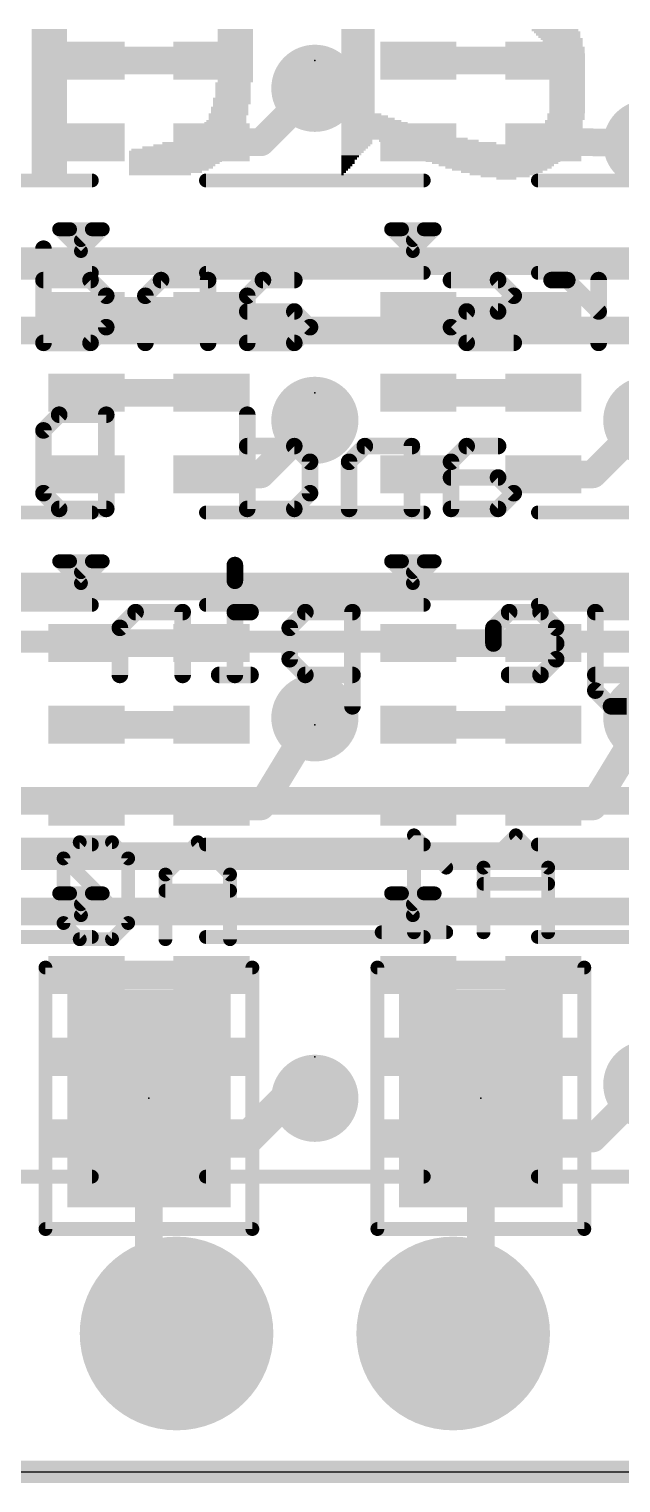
# Model space of a CAD drawing. Extents: x -6 to 62.2, y -4.9 to 32.6.
# Drawn here: x 15.16 to 20.59, y -0.1 to 13.24 of the extents above; entities that cross this region are included whole.
import ezdxf

# ---------------------------------------------------------------- set-up
doc = ezdxf.new("R2010")
doc.units = 0
for name, color, linetype in [('1', 12, 'CONTINUOUS'), ('16', 132, 'CONTINUOUS'), ('17', 110, 'CONTINUOUS'), ('18', 110, 'CONTINUOUS'), ('20', 53, 'CONTINUOUS'), ('21', 40, 'CONTINUOUS'), ('22', 6, 'CONTINUOUS'), ('23', 53, 'CONTINUOUS'), ('24', 53, 'CONTINUOUS')]:
    doc.layers.add(name, color=color, linetype=linetype)

# ---------------------------------------------------------------- blocks, each defined once
blk = doc.blocks.new('RECT')
blk.add_solid([(-0.5, -0.5), (0.5, -0.5), (-0.5, 0.5), (0.5, 0.5)])
blk = doc.blocks.new('ROUNDP')
at = {"const_width": 0.5}
blk.add_lwpolyline([(0, -0.25, 1), (0, 0.25, 1), (0, -0.25)], format="xyb", dxfattribs=at)
blk = doc.blocks.new('ROUNDV')
at = {"const_width": 0.5}
blk.add_lwpolyline([(0, -0.25, 1), (0, 0.25, 1), (0, -0.25)], format="xyb", dxfattribs=at)

msp = doc.modelspace()

# ---------------------------------------------------------------- linework, layer by layer
at = {"layer": '1'}
for points, const_width in [([(16.83, 12.954), (15.682, 12.954)], 0.254), ([(19.878, 12.954), (18.73, 12.954)], 0.254), ([(17.78, 12.7), (17.284, 12.204)], 0.254), ([(17.284, 12.204), (16.83, 12.204)], 0.254), ([(20.332, 12.204), (19.878, 12.204)], 0.254), ([(20.828, 12.192), (20.332, 12.204)], 0.254), ([(16.83, 10.656), (15.682, 10.656)], 0.254), ([(18.73, 10.656), (19.878, 10.656)], 0.254), ([(16.83, 9.906), (15.682, 9.906)], 0.254), ([(19.878, 9.906), (18.73, 9.906)], 0.254), ([(17.78, 9.652), (17.284, 9.156)], 0.254), ([(20.828, 9.652), (20.332, 9.156)], 0.254), ([(17.284, 9.156), (16.83, 9.156)], 0.254), ([(20.332, 9.156), (19.878, 9.156)], 0.254), ([(16.83, 7.608), (15.682, 7.608)], 0.254), ([(19.878, 7.608), (18.73, 7.608)], 0.254), ([(16.83, 6.858), (15.682, 6.858)], 0.254), ([(17.78, 6.9215), (17.284, 6.108)], 0.254), ([(19.878, 6.858), (18.73, 6.858)], 0.254), ([(20.828, 6.9215), (20.332, 6.108)], 0.254), ([(17.284, 6.108), (16.83, 6.108)], 0.254), ([(20.332, 6.108), (19.878, 6.108)], 0.254), ([(16.83, 4.56), (15.682, 4.56)], 0.254), ([(19.878, 4.56), (18.73, 4.56)], 0.254), ([(16.83, 3.81), (15.682, 3.81)], 0.254), ([(19.878, 3.81), (18.73, 3.81)], 0.254), ([(20.828, 3.556), (20.332, 3.06)], 0.254), ([(17.157, 3.06), (17.526, 3.429)], 0.3048), ([(17.78, 3.429), (17.526, 3.429)], 0.254), ([(16.83, 3.06), (17.157, 3.06)], 0.3048), ([(20.332, 3.06), (19.878, 3.06)], 0.254), ([(0, 0), (50.8, 0)], 0.2032)]:
    msp.add_lwpolyline(points, dxfattribs=dict(at, const_width=const_width))
for points, const_width in [([(15.682, 13.0175, 1), (15.682, 12.8905)], 0.127), ([(16.83, 12.8905, 1), (16.83, 13.0175)], 0.127), ([(18.73, 13.0175, 1), (18.73, 12.8905)], 0.127), ([(19.878, 12.8905, 1), (19.878, 13.0175)], 0.127), ([(17.8249, 12.6551, 1), (17.7351, 12.7449)], 0.127), ([(16.83, 12.2675, 1), (16.83, 12.1405)], 0.127), ([(17.2391, 12.2489, 1), (17.3289, 12.1591)], 0.127), ([(17.284, 12.1405, 1), (17.284, 12.2675)], 0.127), ([(19.878, 12.2675, 1), (19.878, 12.1405)], 0.127), ([(20.3335, 12.2675, 1), (20.3305, 12.1405)], 0.127), ([(20.332, 12.1405, 1), (20.332, 12.2675)], 0.127), ([(15.682, 10.7195, 1), (15.682, 10.5925)], 0.127), ([(16.83, 10.5925, 1), (16.83, 10.7195)], 0.127), ([(18.73, 10.7195, 1), (18.73, 10.5925)], 0.127), ([(19.878, 10.5925, 1), (19.878, 10.7195)], 0.127), ([(15.682, 9.9695, 1), (15.682, 9.8425)], 0.127), ([(16.83, 9.8425, 1), (16.83, 9.9695)], 0.127), ([(18.73, 9.9695, 1), (18.73, 9.8425)], 0.127), ([(19.878, 9.8425, 1), (19.878, 9.9695)], 0.127), ([(17.8249, 9.6071, 1), (17.7351, 9.6969)], 0.127), ([(16.83, 9.2195, 1), (16.83, 9.0925)], 0.127), ([(17.2391, 9.2009, 1), (17.3289, 9.1111)], 0.127), ([(17.284, 9.0925, 1), (17.284, 9.2195)], 0.127), ([(19.878, 9.2195, 1), (19.878, 9.0925)], 0.127), ([(20.2871, 9.2009, 1), (20.3769, 9.1111)], 0.127), ([(20.332, 9.0925, 1), (20.332, 9.2195)], 0.127), ([(15.682, 7.6715, 1), (15.682, 7.5445)], 0.127), ([(16.83, 7.5445, 1), (16.83, 7.6715)], 0.127), ([(18.73, 7.6715, 1), (18.73, 7.5445)], 0.127), ([(19.878, 7.5445, 1), (19.878, 7.6715)], 0.127), ([(15.682, 6.9215, 1), (15.682, 6.7945)], 0.127), ([(16.83, 6.7945, 1), (16.83, 6.9215)], 0.127), ([(17.8342, 6.8884, 1), (17.7258, 6.9546)], 0.127), ([(18.73, 6.9215, 1), (18.73, 6.7945)], 0.127), ([(19.878, 6.7945, 1), (19.878, 6.9215)], 0.127), ([(16.83, 6.1715, 1), (16.83, 6.0445)], 0.127), ([(17.2298, 6.1411, 1), (17.3382, 6.0749)], 0.127), ([(17.284, 6.0445, 1), (17.284, 6.1715)], 0.127), ([(19.878, 6.1715, 1), (19.878, 6.0445)], 0.127), ([(20.2778, 6.1411, 1), (20.3862, 6.0749)], 0.127), ([(20.332, 6.0445, 1), (20.332, 6.1715)], 0.127), ([(15.682, 4.6235, 1), (15.682, 4.4965)], 0.127), ([(16.83, 4.4965, 1), (16.83, 4.6235)], 0.127), ([(18.73, 4.6235, 1), (18.73, 4.4965)], 0.127), ([(19.878, 4.4965, 1), (19.878, 4.6235)], 0.127), ([(15.682, 3.8735, 1), (15.682, 3.7465)], 0.127), ([(16.83, 3.7465, 1), (16.83, 3.8735)], 0.127), ([(18.73, 3.8735, 1), (18.73, 3.7465)], 0.127), ([(19.878, 3.7465, 1), (19.878, 3.8735)], 0.127), ([(17.5799, 3.3751, 1), (17.4721, 3.4829)], 0.1524), ([(17.526, 3.4925, 1), (17.526, 3.3655)], 0.127), ([(17.78, 3.3655, 1), (17.78, 3.4925)], 0.127), ([(16.83, 3.1362, 1), (16.83, 2.9838)], 0.1524), ([(17.157, 2.9838, 1), (17.157, 3.1362)], 0.1524), ([(17.1031, 3.1139, 1), (17.2109, 3.0061)], 0.1524), ([(19.878, 3.1235, 1), (19.878, 2.9965)], 0.127), ([(20.2871, 3.1049, 1), (20.3769, 3.0151)], 0.127), ([(20.332, 2.9965, 1), (20.332, 3.1235)], 0.127)]:
    msp.add_lwpolyline(points, format="xyb", dxfattribs=dict(at, const_width=const_width))
at = {"layer": '16'}
for points, const_width in [([(43.8785, 11.1125), (10.6045, 11.1125)], 0.254), ([(10.2235, 10.4775), (42.5425, 10.4775)], 0.254), ([(10.9855, 8.128), (43.815, 8.128)], 0.254), ([(29.972, 7.62), (10.668, 7.62)], 0.2032), ([(42.8625, 6.1595), (10.287, 6.1595)], 0.254), ([(41.8465, 5.6515), (10.033, 5.6515)], 0.254), ([(8.8265, 5.1435), (41.656, 5.1435)], 0.254), ([(16.256, 3.429), (16.256, 1.524)], 0.254), ([(19.304, 3.429), (19.304, 1.524)], 0.254), ([(16.256, 1.524), (16.51, 1.27)], 0.254), ([(19.304, 1.524), (19.05, 1.27)], 0.254), ([(50.8, 0), (0, 0)], 0.2032)]:
    msp.add_lwpolyline(points, dxfattribs=dict(at, const_width=const_width))
at = {"layer": '16', "const_width": 0.127}
for points in [[(16.3195, 3.429, 1), (16.1925, 3.429)], [(19.3675, 3.429, 1), (19.2405, 3.429)], [(16.3009, 1.5689, 1), (16.2111, 1.4791)], [(19.3489, 1.4791, 1), (19.2591, 1.5689)], [(16.1925, 1.524, 1), (16.3195, 1.524)], [(19.2405, 1.524, 1), (19.3675, 1.524)], [(16.4651, 1.2251, 1), (16.5549, 1.3149)], [(19.0051, 1.3149, 1), (19.0949, 1.2251)]]:
    msp.add_lwpolyline(points, format="xyb", dxfattribs=at)
at = {"layer": '20'}
msp.add_line((2.54, 0), (48.26, 0), dxfattribs=at)
at = {"layer": '21', "const_width": 0.127}
for points in [[(13.732, 11.854), (15.732, 11.854)], [(16.78, 11.854), (18.78, 11.854)], [(19.828, 11.854), (21.828, 11.854)], [(15.532, 11.406), (15.432, 11.406)], [(15.432, 11.406), (15.632, 11.206)], [(15.832, 11.406), (15.532, 11.406)], [(15.632, 11.206), (15.832, 11.406)], [(15.732, 11.406), (15.632, 11.306)], [(15.832, 11.406), (15.732, 11.406)], [(18.58, 11.406), (18.48, 11.406)], [(18.48, 11.406), (18.68, 11.206)], [(18.88, 11.406), (18.58, 11.406)], [(18.68, 11.206), (18.88, 11.406)], [(18.78, 11.406), (18.68, 11.306)], [(18.88, 11.406), (18.78, 11.406)], [(13.732, 11.006), (15.732, 11.006)], [(16.78, 11.006), (18.78, 11.006)], [(19.828, 11.006), (21.828, 11.006)], [(13.732, 8.806), (15.732, 8.806)], [(16.78, 8.806), (18.78, 8.806)], [(19.828, 8.806), (21.828, 8.806)], [(15.532, 8.358), (15.432, 8.358)], [(15.432, 8.358), (15.632, 8.158)], [(15.832, 8.358), (15.532, 8.358)], [(15.632, 8.158), (15.832, 8.358)], [(15.732, 8.358), (15.632, 8.258)], [(15.832, 8.358), (15.732, 8.358)], [(18.58, 8.358), (18.48, 8.358)], [(18.48, 8.358), (18.68, 8.158)], [(18.88, 8.358), (18.58, 8.358)], [(18.68, 8.158), (18.88, 8.358)], [(18.78, 8.358), (18.68, 8.258)], [(18.88, 8.358), (18.78, 8.358)], [(13.732, 7.958), (15.732, 7.958)], [(16.78, 7.958), (18.78, 7.958)], [(19.828, 7.958), (21.828, 7.958)], [(13.732, 5.758), (15.732, 5.758)], [(16.78, 5.758), (18.78, 5.758)], [(19.828, 5.758), (21.828, 5.758)], [(15.532, 5.31), (15.432, 5.31)], [(15.432, 5.31), (15.632, 5.11)], [(15.832, 5.31), (15.532, 5.31)], [(15.632, 5.11), (15.832, 5.31)], [(15.732, 5.31), (15.632, 5.21)], [(15.832, 5.31), (15.732, 5.31)], [(18.58, 5.31), (18.48, 5.31)], [(18.48, 5.31), (18.68, 5.11)], [(18.88, 5.31), (18.58, 5.31)], [(18.68, 5.11), (18.88, 5.31)], [(18.78, 5.31), (18.68, 5.21)], [(18.88, 5.31), (18.78, 5.31)], [(13.732, 4.91), (15.732, 4.91)], [(16.78, 4.91), (18.78, 4.91)], [(19.828, 4.91), (21.828, 4.91)], [(13.732, 2.71), (15.732, 2.71)], [(16.78, 2.71), (18.78, 2.71)], [(19.828, 2.71), (21.828, 2.71)]]:
    msp.add_lwpolyline(points, dxfattribs=at)
at = {"layer": '21', "const_width": 0.0635}
for points in [[(15.732, 11.8223, 1), (15.732, 11.8858)], [(16.78, 11.8858, 1), (16.78, 11.8223)], [(18.78, 11.8223, 1), (18.78, 11.8858)], [(19.828, 11.8858, 1), (19.828, 11.8223)], [(15.4545, 11.4285, 1), (15.4095, 11.3835)], [(15.432, 11.4378, 1), (15.432, 11.3742)], [(15.532, 11.4378, 1), (15.532, 11.3742)], [(15.532, 11.3742, 1), (15.532, 11.4378)], [(15.6095, 11.3285, 1), (15.6545, 11.2835)], [(15.732, 11.4378, 1), (15.732, 11.3742)], [(15.7545, 11.3835, 1), (15.7095, 11.4285)], [(15.8545, 11.3835, 1), (15.8095, 11.4285)], [(15.832, 11.3742, 1), (15.832, 11.4378)], [(15.832, 11.3742, 1), (15.832, 11.4378)], [(18.5025, 11.4285, 1), (18.4575, 11.3835)], [(18.48, 11.4378, 1), (18.48, 11.3742)], [(18.58, 11.4378, 1), (18.58, 11.3742)], [(18.58, 11.3742, 1), (18.58, 11.4378)], [(18.6575, 11.3285, 1), (18.7025, 11.2835)], [(18.78, 11.4378, 1), (18.78, 11.3742)], [(18.8025, 11.3835, 1), (18.7575, 11.4285)], [(18.9025, 11.3835, 1), (18.8575, 11.4285)], [(18.88, 11.3742, 1), (18.88, 11.4378)], [(18.88, 11.3742, 1), (18.88, 11.4378)], [(15.6095, 11.2285, 1), (15.6545, 11.1835)], [(15.6095, 11.1835, 1), (15.6545, 11.2285)], [(18.6575, 11.2285, 1), (18.7025, 11.1835)], [(18.6575, 11.1835, 1), (18.7025, 11.2285)], [(15.732, 10.9742, 1), (15.732, 11.0378)], [(16.78, 11.0378, 1), (16.78, 10.9742)], [(18.78, 10.9742, 1), (18.78, 11.0378)], [(19.828, 11.0378, 1), (19.828, 10.9742)], [(15.732, 8.7743, 1), (15.732, 8.8378)], [(16.78, 8.8378, 1), (16.78, 8.7743)], [(18.78, 8.7743, 1), (18.78, 8.8378)], [(19.828, 8.8378, 1), (19.828, 8.7743)], [(15.4545, 8.3805, 1), (15.4095, 8.3355)], [(15.432, 8.3898, 1), (15.432, 8.3262)], [(15.532, 8.3898, 1), (15.532, 8.3262)], [(15.532, 8.3262, 1), (15.532, 8.3898)], [(15.732, 8.3898, 1), (15.732, 8.3262)], [(15.7545, 8.3355, 1), (15.7095, 8.3805)], [(15.8545, 8.3355, 1), (15.8095, 8.3805)], [(15.832, 8.3262, 1), (15.832, 8.3898)], [(15.832, 8.3262, 1), (15.832, 8.3898)], [(18.5025, 8.3805, 1), (18.4575, 8.3355)], [(18.48, 8.3898, 1), (18.48, 8.3262)], [(18.58, 8.3898, 1), (18.58, 8.3262)], [(18.58, 8.3262, 1), (18.58, 8.3898)], [(18.78, 8.3898, 1), (18.78, 8.3262)], [(18.8025, 8.3355, 1), (18.7575, 8.3805)], [(18.9025, 8.3355, 1), (18.8575, 8.3805)], [(18.88, 8.3262, 1), (18.88, 8.3898)], [(18.88, 8.3262, 1), (18.88, 8.3898)], [(15.6095, 8.2805, 1), (15.6545, 8.2355)], [(18.6575, 8.2805, 1), (18.7025, 8.2355)], [(15.6095, 8.1805, 1), (15.6545, 8.1355)], [(15.6095, 8.1355, 1), (15.6545, 8.1805)], [(18.6575, 8.1805, 1), (18.7025, 8.1355)], [(18.6575, 8.1355, 1), (18.7025, 8.1805)], [(15.732, 7.9263, 1), (15.732, 7.9897)], [(16.78, 7.9897, 1), (16.78, 7.9263)], [(18.78, 7.9263, 1), (18.78, 7.9897)], [(19.828, 7.9897, 1), (19.828, 7.9263)], [(15.732, 5.7263, 1), (15.732, 5.7897)], [(16.78, 5.7897, 1), (16.78, 5.7263)], [(18.78, 5.7263, 1), (18.78, 5.7897)], [(19.828, 5.7897, 1), (19.828, 5.7263)], [(15.4545, 5.3325, 1), (15.4095, 5.2875)], [(15.432, 5.3418, 1), (15.432, 5.2783)], [(15.532, 5.3418, 1), (15.532, 5.2783)], [(15.532, 5.2783, 1), (15.532, 5.3418)], [(15.732, 5.3418, 1), (15.732, 5.2783)], [(15.7545, 5.2875, 1), (15.7095, 5.3325)], [(15.8545, 5.2875, 1), (15.8095, 5.3325)], [(15.832, 5.2783, 1), (15.832, 5.3418)], [(15.832, 5.2783, 1), (15.832, 5.3418)], [(18.5025, 5.3325, 1), (18.4575, 5.2875)], [(18.48, 5.3418, 1), (18.48, 5.2783)], [(18.58, 5.3418, 1), (18.58, 5.2783)], [(18.58, 5.2783, 1), (18.58, 5.3418)], [(18.78, 5.3418, 1), (18.78, 5.2783)], [(18.8025, 5.2875, 1), (18.7575, 5.3325)], [(18.9025, 5.2875, 1), (18.8575, 5.3325)], [(18.88, 5.2783, 1), (18.88, 5.3418)], [(18.88, 5.2783, 1), (18.88, 5.3418)], [(15.6095, 5.2325, 1), (15.6545, 5.1875)], [(18.6575, 5.2325, 1), (18.7025, 5.1875)], [(15.6095, 5.1325, 1), (15.6545, 5.0875)], [(15.6095, 5.0875, 1), (15.6545, 5.1325)], [(18.6575, 5.1325, 1), (18.7025, 5.0875)], [(18.6575, 5.0875, 1), (18.7025, 5.1325)], [(15.732, 4.8783, 1), (15.732, 4.9417)], [(16.78, 4.9417, 1), (16.78, 4.8783)], [(18.78, 4.8783, 1), (18.78, 4.9417)], [(19.828, 4.9417, 1), (19.828, 4.8783)], [(15.732, 2.6782, 1), (15.732, 2.7418)], [(16.78, 2.7418, 1), (16.78, 2.6782)], [(18.78, 2.6782, 1), (18.78, 2.7418)], [(19.828, 2.7418, 1), (19.828, 2.6782)]]:
    msp.add_lwpolyline(points, format="xyb", dxfattribs=at)
at = {"layer": '22'}
for points, const_width in [([(15.288, 11.2275), (15.288, 10.3632)], 0.1524), ([(15.7202, 10.9394), (15.288, 10.9394)], 0.1524), ([(15.8642, 10.7954), (15.7202, 10.9394)], 0.1524), ([(16.3676, 10.9394), (16.2235, 10.7954)], 0.1524), ([(16.7997, 10.9394), (16.3676, 10.9394)], 0.1524), ([(16.7997, 10.3632), (16.7997, 10.9394)], 0.1524), ([(17.3031, 10.9394), (17.159, 10.7954)], 0.1524), ([(17.5912, 10.9394), (17.3031, 10.9394)], 0.1524), ([(19.4622, 10.9394), (19.0301, 10.9394)], 0.1524), ([(19.6063, 10.7954), (19.4622, 10.9394)], 0.1524), ([(20.0978, 10.9394), (19.9537, 10.9394)], 0.1524), ([(20.3859, 10.6513), (20.0978, 10.9394)], 0.1524), ([(20.3859, 10.3632), (20.3859, 10.9394)], 0.1524), ([(15.8642, 10.5073), (15.8642, 10.7954)], 0.1524), ([(16.2235, 10.7954), (16.2235, 10.3632)], 0.1524), ([(17.159, 10.7954), (17.159, 10.3632)], 0.1524), ([(19.4622, 10.6513), (19.6063, 10.7954)], 0.1524), ([(17.5912, 10.6513), (17.159, 10.6513)], 0.1524), ([(17.7353, 10.5073), (17.5912, 10.6513)], 0.1524), ([(19.0301, 10.5073), (19.1741, 10.6513)], 0.1524), ([(19.1741, 10.6513), (19.4622, 10.6513)], 0.1524), ([(15.7202, 10.3632), (15.8642, 10.5073)], 0.1524), ([(17.5912, 10.3632), (17.7353, 10.5073)], 0.1524), ([(19.1741, 10.3632), (19.0301, 10.5073)], 0.1524), ([(15.288, 10.3632), (15.7202, 10.3632)], 0.1524), ([(17.159, 10.3632), (17.5912, 10.3632)], 0.1524), ([(19.6063, 10.3632), (19.1741, 10.3632)], 0.1524), ([(15.288, 9.5595), (15.432, 9.7035)], 0.1524), ([(15.432, 9.7035), (15.8642, 9.7035)], 0.1524), ([(15.8642, 9.7035), (15.8642, 8.8392)], 0.1524), ([(17.159, 9.7035), (17.159, 8.8392)], 0.1524), ([(15.288, 8.9833), (15.288, 9.5595)], 0.1524), ([(17.5912, 9.4154), (17.159, 9.4154)], 0.1524), ([(17.7353, 9.2714), (17.5912, 9.4154)], 0.1524), ([(18.2386, 9.4154), (18.0945, 9.2714)], 0.1524), ([(18.6708, 9.4154), (18.2386, 9.4154)], 0.1524), ([(18.6708, 8.8392), (18.6708, 9.4154)], 0.1524), ([(19.1741, 9.4154), (19.0301, 9.2714)], 0.1524), ([(19.4622, 9.4154), (19.1741, 9.4154)], 0.1524), ([(17.7353, 8.9833), (17.7353, 9.2714)], 0.1524), ([(18.0945, 9.2714), (18.0945, 8.8392)], 0.1524), ([(19.0301, 9.2714), (19.0301, 8.8392)], 0.1524), ([(19.4622, 9.1273), (19.0301, 9.1273)], 0.1524), ([(19.6063, 8.9833), (19.4622, 9.1273)], 0.1524), ([(15.432, 8.8392), (15.288, 8.9833)], 0.1524), ([(17.5912, 8.8392), (17.7353, 8.9833)], 0.1524), ([(19.4622, 8.8392), (19.6063, 8.9833)], 0.1524), ([(15.8642, 8.8392), (15.432, 8.8392)], 0.1524), ([(17.159, 8.8392), (17.5912, 8.8392)], 0.1524), ([(19.0301, 8.8392), (19.4622, 8.8392)], 0.1524), ([(17.0455, 8.3236), (17.0455, 8.1795)], 0.1524), ([(16.1337, 7.8914), (15.9896, 7.7474)], 0.1524), ([(16.5659, 7.8914), (16.1337, 7.8914)], 0.1524), ([(16.5659, 7.3152), (16.5659, 7.8914)], 0.1524), ([(17.1895, 7.8914), (17.0455, 7.8914)], 0.1524), ([(17.0455, 7.8914), (17.0455, 7.3152)], 0.1524), ([(17.6929, 7.8914), (17.5488, 7.7474)], 0.1524), ([(18.1251, 7.8914), (17.6929, 7.8914)], 0.1524), ([(18.1251, 7.0271), (18.1251, 7.8914)], 0.1524), ([(19.5639, 7.8914), (19.4199, 7.7474)], 0.1524), ([(19.852, 7.8914), (19.5639, 7.8914)], 0.1524), ([(19.9961, 7.7474), (19.852, 7.8914)], 0.1524), ([(20.3554, 7.1711), (20.3554, 7.8914)], 0.1524), ([(20.3554, 7.8914), (20.7875, 7.8914)], 0.1524), ([(15.9896, 7.7474), (15.9896, 7.3152)], 0.1524), ([(17.5488, 7.7474), (17.5488, 7.4593)], 0.1524), ([(19.4199, 7.7474), (19.4199, 7.6033)], 0.1524), ([(19.9961, 7.4593), (19.9961, 7.7474)], 0.1524), ([(19.4199, 7.6033), (19.9961, 7.6033)], 0.1524), ([(17.5488, 7.4593), (17.6929, 7.3152)], 0.1524), ([(19.852, 7.3152), (19.9961, 7.4593)], 0.1524), ([(17.1895, 7.3152), (16.9014, 7.3152)], 0.1524), ([(17.6929, 7.3152), (18.1251, 7.3152)], 0.1524), ([(19.5639, 7.3152), (19.852, 7.3152)], 0.1524), ([(20.7875, 7.3152), (20.3554, 7.3152)], 0.1524), ([(20.4994, 7.0271), (20.3554, 7.1711)], 0.1524), ([(20.6435, 7.0271), (20.4994, 7.0271)], 0.1524), ([(18.9865, 5.5462), (18.6899, 5.8428)], 0.127), ([(18.6899, 5.8428), (18.6899, 4.953)], 0.127), ([(19.6254, 5.8428), (19.3288, 5.5462)], 0.127), ([(19.922, 5.5462), (19.6254, 5.8428)], 0.127), ([(15.6206, 5.7793), (15.4723, 5.631)], 0.127), ([(15.9172, 5.7793), (15.6206, 5.7793)], 0.127), ([(16.0655, 5.631), (15.9172, 5.7793)], 0.127), ([(16.7044, 5.7793), (16.4078, 5.4827)], 0.127), ([(17.001, 5.4827), (16.7044, 5.7793)], 0.127), ([(15.4723, 5.631), (15.4723, 5.0378)], 0.127), ([(16.0655, 5.0378), (15.4723, 5.631)], 0.127), ([(16.0655, 5.0378), (16.0655, 5.631)], 0.127), ([(19.3288, 5.5462), (19.3288, 4.953)], 0.127), ([(19.922, 4.953), (19.922, 5.5462)], 0.127), ([(16.4078, 5.4827), (16.4078, 4.8895)], 0.127), ([(17.001, 4.8895), (17.001, 5.4827)], 0.127), ([(17.001, 5.3344), (16.4078, 5.3344)], 0.127), ([(19.922, 5.3979), (19.3288, 5.3979)], 0.127), ([(15.4723, 5.0378), (15.6206, 4.8895)], 0.127), ([(15.9172, 4.8895), (16.0655, 5.0378)], 0.127), ([(15.6206, 4.8895), (15.9172, 4.8895)], 0.127), ([(18.9865, 4.953), (18.3933, 4.953)], 0.127), ([(17.206, 4.629), (15.306, 4.629)], 0.127), ([(15.306, 4.629), (15.306, 2.229)], 0.127), ([(17.206, 2.229), (17.206, 4.629)], 0.127), ([(20.254, 4.629), (18.354, 4.629)], 0.127), ([(18.354, 4.629), (18.354, 2.229)], 0.127), ([(20.254, 2.229), (20.254, 4.629)], 0.127), ([(15.306, 2.229), (17.206, 2.229)], 0.127), ([(18.354, 2.229), (20.254, 2.229)], 0.127)]:
    msp.add_lwpolyline(points, dxfattribs=dict(at, const_width=const_width))
for points, const_width in [([(15.3261, 11.2275, 1), (15.2499, 11.2275)], 0.0762), ([(15.288, 10.9775, 1), (15.288, 10.9013)], 0.0762), ([(15.7471, 10.9664, 1), (15.6932, 10.9125)], 0.0762), ([(15.7202, 10.9013, 1), (15.7202, 10.9775)], 0.0762), ([(16.3676, 10.9775, 1), (16.3676, 10.9013)], 0.0762), ([(16.3945, 10.9125, 1), (16.3406, 10.9664)], 0.0762), ([(16.8378, 10.9394, 1), (16.7616, 10.9394)], 0.0762), ([(16.7997, 10.9013, 1), (16.7997, 10.9775)], 0.0762), ([(17.3031, 10.9775, 1), (17.3031, 10.9013)], 0.0762), ([(17.33, 10.9125, 1), (17.2761, 10.9664)], 0.0762), ([(17.5912, 10.9013, 1), (17.5912, 10.9775)], 0.0762), ([(19.0301, 10.9775, 1), (19.0301, 10.9013)], 0.0762), ([(19.4892, 10.9664, 1), (19.4353, 10.9125)], 0.0762), ([(19.4622, 10.9013, 1), (19.4622, 10.9775)], 0.0762), ([(19.9537, 10.9775, 1), (19.9537, 10.9013)], 0.0762), ([(20.1247, 10.9664, 1), (20.0708, 10.9125)], 0.0762), ([(20.0978, 10.9013, 1), (20.0978, 10.9775)], 0.0762), ([(20.424, 10.9394, 1), (20.3478, 10.9394)], 0.0762), ([(15.9023, 10.7954, 1), (15.8261, 10.7954)], 0.0762), ([(15.8373, 10.7684, 1), (15.8912, 10.8223)], 0.0762), ([(16.2616, 10.7954, 1), (16.1854, 10.7954)], 0.0762), ([(16.1966, 10.8223, 1), (16.2505, 10.7684)], 0.0762), ([(17.1971, 10.7954, 1), (17.1209, 10.7954)], 0.0762), ([(17.1321, 10.8223, 1), (17.186, 10.7684)], 0.0762), ([(19.6332, 10.7684, 1), (19.5793, 10.8223)], 0.0762), ([(19.5793, 10.7684, 1), (19.6332, 10.8223)], 0.0762), ([(17.159, 10.6894, 1), (17.159, 10.6132)], 0.0762), ([(17.6181, 10.6783, 1), (17.5643, 10.6244)], 0.0762), ([(17.5912, 10.6132, 1), (17.5912, 10.6894)], 0.0762), ([(19.1741, 10.6894, 1), (19.1741, 10.6132)], 0.0762), ([(19.2011, 10.6244, 1), (19.1472, 10.6783)], 0.0762), ([(19.4353, 10.6783, 1), (19.4892, 10.6244)], 0.0762), ([(19.4622, 10.6132, 1), (19.4622, 10.6894)], 0.0762), ([(20.3589, 10.6244, 1), (20.4128, 10.6783)], 0.0762), ([(15.8261, 10.5073, 1), (15.9023, 10.5073)], 0.0762), ([(15.8912, 10.4803, 1), (15.8373, 10.5342)], 0.0762), ([(17.7622, 10.4803, 1), (17.7083, 10.5342)], 0.0762), ([(17.7083, 10.4803, 1), (17.7622, 10.5342)], 0.0762), ([(19.057, 10.5342, 1), (19.0031, 10.4803)], 0.0762), ([(19.0031, 10.5342, 1), (19.057, 10.4803)], 0.0762), ([(15.288, 10.4013, 1), (15.288, 10.3251)], 0.0762), ([(15.6932, 10.3901, 1), (15.7471, 10.3363)], 0.0762), ([(15.7202, 10.3251, 1), (15.7202, 10.4013)], 0.0762), ([(17.159, 10.4013, 1), (17.159, 10.3251)], 0.0762), ([(17.5643, 10.3901, 1), (17.6181, 10.3363)], 0.0762), ([(17.5912, 10.3251, 1), (17.5912, 10.4013)], 0.0762), ([(19.1741, 10.4013, 1), (19.1741, 10.3251)], 0.0762), ([(19.1472, 10.3363, 1), (19.2011, 10.3901)], 0.0762), ([(19.6063, 10.3251, 1), (19.6063, 10.4013)], 0.0762), ([(15.2499, 10.3632, 1), (15.3261, 10.3632)], 0.0762), ([(16.1854, 10.3632, 1), (16.2616, 10.3632)], 0.0762), ([(16.7616, 10.3632, 1), (16.8378, 10.3632)], 0.0762), ([(17.1209, 10.3632, 1), (17.1971, 10.3632)], 0.0762), ([(20.3478, 10.3632, 1), (20.424, 10.3632)], 0.0762), ([(15.432, 9.7416, 1), (15.432, 9.6654)], 0.0762), ([(15.459, 9.6766, 1), (15.4051, 9.7305)], 0.0762), ([(15.9023, 9.7035, 1), (15.8261, 9.7035)], 0.0762), ([(15.8642, 9.6654, 1), (15.8642, 9.7416)], 0.0762), ([(17.1971, 9.7035, 1), (17.1209, 9.7035)], 0.0762), ([(15.261, 9.5864, 1), (15.3149, 9.5325)], 0.0762), ([(15.3261, 9.5595, 1), (15.2499, 9.5595)], 0.0762), ([(17.159, 9.4535, 1), (17.159, 9.3773)], 0.0762), ([(17.6181, 9.4424, 1), (17.5643, 9.3885)], 0.0762), ([(17.5912, 9.3773, 1), (17.5912, 9.4535)], 0.0762), ([(18.2386, 9.4535, 1), (18.2386, 9.3773)], 0.0762), ([(18.2655, 9.3885, 1), (18.2117, 9.4424)], 0.0762), ([(18.7089, 9.4154, 1), (18.6327, 9.4154)], 0.0762), ([(18.6708, 9.3773, 1), (18.6708, 9.4535)], 0.0762), ([(19.1741, 9.4535, 1), (19.1741, 9.3773)], 0.0762), ([(19.2011, 9.3885, 1), (19.1472, 9.4424)], 0.0762), ([(19.4622, 9.3773, 1), (19.4622, 9.4535)], 0.0762), ([(17.7734, 9.2714, 1), (17.6972, 9.2714)], 0.0762), ([(18.1326, 9.2714, 1), (18.0564, 9.2714)], 0.0762), ([(19.0682, 9.2714, 1), (18.992, 9.2714)], 0.0762), ([(17.7083, 9.2444, 1), (17.7622, 9.2983)], 0.0762), ([(18.0676, 9.2983, 1), (18.1215, 9.2444)], 0.0762), ([(19.0031, 9.2983, 1), (19.057, 9.2444)], 0.0762), ([(19.0301, 9.1654, 1), (19.0301, 9.0892)], 0.0762), ([(19.4892, 9.1543, 1), (19.4353, 9.1004)], 0.0762), ([(19.4622, 9.0892, 1), (19.4622, 9.1654)], 0.0762), ([(15.3149, 9.0102, 1), (15.261, 8.9563)], 0.0762), ([(15.2499, 8.9833, 1), (15.3261, 8.9833)], 0.0762), ([(17.6972, 8.9833, 1), (17.7734, 8.9833)], 0.0762), ([(17.7622, 8.9563, 1), (17.7083, 9.0102)], 0.0762), ([(19.6332, 8.9563, 1), (19.5793, 9.0102)], 0.0762), ([(19.5793, 8.9563, 1), (19.6332, 9.0102)], 0.0762), ([(15.432, 8.8773, 1), (15.432, 8.8011)], 0.0762), ([(15.4051, 8.8123, 1), (15.459, 8.8661)], 0.0762), ([(15.8261, 8.8392, 1), (15.9023, 8.8392)], 0.0762), ([(15.8642, 8.8011, 1), (15.8642, 8.8773)], 0.0762), ([(17.159, 8.8773, 1), (17.159, 8.8011)], 0.0762), ([(17.1209, 8.8392, 1), (17.1971, 8.8392)], 0.0762), ([(17.5643, 8.8661, 1), (17.6181, 8.8123)], 0.0762), ([(17.5912, 8.8011, 1), (17.5912, 8.8773)], 0.0762), ([(18.0564, 8.8392, 1), (18.1326, 8.8392)], 0.0762), ([(18.6327, 8.8392, 1), (18.7089, 8.8392)], 0.0762), ([(19.0301, 8.8773, 1), (19.0301, 8.8011)], 0.0762), ([(18.992, 8.8392, 1), (19.0682, 8.8392)], 0.0762), ([(19.4353, 8.8661, 1), (19.4892, 8.8123)], 0.0762), ([(19.4622, 8.8011, 1), (19.4622, 8.8773)], 0.0762), ([(17.0836, 8.3236, 1), (17.0074, 8.3236)], 0.0762), ([(17.0074, 8.1795, 1), (17.0836, 8.1795)], 0.0762), ([(16.1337, 7.9295, 1), (16.1337, 7.8533)], 0.0762), ([(16.1606, 7.8645, 1), (16.1067, 7.9184)], 0.0762), ([(16.604, 7.8914, 1), (16.5278, 7.8914)], 0.0762), ([(16.5659, 7.8533, 1), (16.5659, 7.9295)], 0.0762), ([(17.0455, 7.9295, 1), (17.0455, 7.8533)], 0.0762), ([(17.0836, 7.8914, 1), (17.0074, 7.8914)], 0.0762), ([(17.1895, 7.8533, 1), (17.1895, 7.9295)], 0.0762), ([(17.6929, 7.9295, 1), (17.6929, 7.8533)], 0.0762), ([(17.7198, 7.8645, 1), (17.6659, 7.9184)], 0.0762), ([(18.1632, 7.8914, 1), (18.087, 7.8914)], 0.0762), ([(18.1251, 7.8533, 1), (18.1251, 7.9295)], 0.0762), ([(19.5639, 7.9295, 1), (19.5639, 7.8533)], 0.0762), ([(19.5909, 7.8645, 1), (19.537, 7.9184)], 0.0762), ([(19.879, 7.9184, 1), (19.8251, 7.8645)], 0.0762), ([(19.852, 7.8533, 1), (19.852, 7.9295)], 0.0762), ([(20.3935, 7.8914, 1), (20.3173, 7.8914)], 0.0762), ([(20.3554, 7.9295, 1), (20.3554, 7.8533)], 0.0762), ([(16.0277, 7.7474, 1), (15.9515, 7.7474)], 0.0762), ([(15.9627, 7.7743, 1), (16.0166, 7.7204)], 0.0762), ([(17.5869, 7.7474, 1), (17.5107, 7.7474)], 0.0762), ([(17.5219, 7.7743, 1), (17.5758, 7.7204)], 0.0762), ([(19.3929, 7.7743, 1), (19.4468, 7.7204)], 0.0762), ([(19.458, 7.7474, 1), (19.3818, 7.7474)], 0.0762), ([(20.0342, 7.7474, 1), (19.958, 7.7474)], 0.0762), ([(19.9691, 7.7204, 1), (20.023, 7.7743)], 0.0762), ([(19.4199, 7.6414, 1), (19.4199, 7.5652)], 0.0762), ([(19.3818, 7.6033, 1), (19.458, 7.6033)], 0.0762), ([(19.9961, 7.5652, 1), (19.9961, 7.6414)], 0.0762), ([(17.5758, 7.4862, 1), (17.5219, 7.4323)], 0.0762), ([(17.5107, 7.4593, 1), (17.5869, 7.4593)], 0.0762), ([(19.958, 7.4593, 1), (20.0342, 7.4593)], 0.0762), ([(20.023, 7.4323, 1), (19.9691, 7.4862)], 0.0762), ([(15.9515, 7.3152, 1), (16.0277, 7.3152)], 0.0762), ([(16.5278, 7.3152, 1), (16.604, 7.3152)], 0.0762), ([(16.9014, 7.3533, 1), (16.9014, 7.2771)], 0.0762), ([(17.0074, 7.3152, 1), (17.0836, 7.3152)], 0.0762), ([(17.1895, 7.2771, 1), (17.1895, 7.3533)], 0.0762), ([(17.6929, 7.3533, 1), (17.6929, 7.2771)], 0.0762), ([(17.6659, 7.2883, 1), (17.7198, 7.3421)], 0.0762), ([(18.1251, 7.2771, 1), (18.1251, 7.3533)], 0.0762), ([(19.5639, 7.3533, 1), (19.5639, 7.2771)], 0.0762), ([(19.8251, 7.3421, 1), (19.879, 7.2883)], 0.0762), ([(19.852, 7.2771, 1), (19.852, 7.3533)], 0.0762), ([(20.3554, 7.3533, 1), (20.3554, 7.2771)], 0.0762), ([(20.3823, 7.1981, 1), (20.3284, 7.1442)], 0.0762), ([(20.3173, 7.1711, 1), (20.3935, 7.1711)], 0.0762), ([(20.4994, 7.0652, 1), (20.4994, 6.989)], 0.0762), ([(20.4725, 7.0001, 1), (20.5264, 7.054)], 0.0762), ([(18.087, 7.0271, 1), (18.1632, 7.0271)], 0.0762), ([(18.7217, 5.8428, 1), (18.6582, 5.8428)], 0.0635), ([(18.7124, 5.8652, 1), (18.6675, 5.8203)], 0.0635), ([(19.6479, 5.8652, 1), (19.603, 5.8203)], 0.0635), ([(19.6479, 5.8203, 1), (19.603, 5.8652)], 0.0635), ([(15.6206, 5.811, 1), (15.6206, 5.7475)], 0.0635), ([(15.6431, 5.7568, 1), (15.5982, 5.8017)], 0.0635), ([(15.9397, 5.8017, 1), (15.8948, 5.7568)], 0.0635), ([(15.9172, 5.7475, 1), (15.9172, 5.811)], 0.0635), ([(16.7269, 5.8017, 1), (16.682, 5.7568)], 0.0635), ([(16.7269, 5.7568, 1), (16.682, 5.8017)], 0.0635), ([(15.5041, 5.631, 1), (15.4406, 5.631)], 0.0635), ([(15.4948, 5.6534, 1), (15.4499, 5.6085)], 0.0635), ([(15.4499, 5.6534, 1), (15.4948, 5.6085)], 0.0635), ([(16.0972, 5.631, 1), (16.0338, 5.631)], 0.0635), ([(16.043, 5.6085, 1), (16.088, 5.6534)], 0.0635), ([(19.3606, 5.5462, 1), (19.2971, 5.5462)], 0.0635), ([(19.9538, 5.5462, 1), (19.8903, 5.5462)], 0.0635), ([(16.4396, 5.4827, 1), (16.3761, 5.4827)], 0.0635), ([(16.3854, 5.5051, 1), (16.4303, 5.4602)], 0.0635), ([(17.0328, 5.4827, 1), (16.9693, 5.4827)], 0.0635), ([(16.9786, 5.4602, 1), (17.0235, 5.5051)], 0.0635), ([(18.964, 5.5237, 1), (19.009, 5.5686)], 0.0635), ([(19.3064, 5.5686, 1), (19.3513, 5.5237)], 0.0635), ([(19.8996, 5.5237, 1), (19.9445, 5.5686)], 0.0635), ([(16.4078, 5.3661, 1), (16.4078, 5.3026)], 0.0635), ([(17.001, 5.3026, 1), (17.001, 5.3661)], 0.0635), ([(19.3288, 5.4296, 1), (19.3288, 5.3661)], 0.0635), ([(19.922, 5.3661, 1), (19.922, 5.4296)], 0.0635), ([(15.4948, 5.0602, 1), (15.4499, 5.0153)], 0.0635), ([(16.088, 5.0153, 1), (16.043, 5.0602)], 0.0635), ([(16.043, 5.0153, 1), (16.088, 5.0602)], 0.0635), ([(15.4406, 5.0378, 1), (15.5041, 5.0378)], 0.0635), ([(15.6206, 4.9212, 1), (15.6206, 4.8578)], 0.0635), ([(15.5982, 4.867, 1), (15.6431, 4.912)], 0.0635), ([(15.8948, 4.912, 1), (15.9397, 4.867)], 0.0635), ([(15.9172, 4.8578, 1), (15.9172, 4.9212)], 0.0635), ([(16.0338, 5.0378, 1), (16.0972, 5.0378)], 0.0635), ([(18.3933, 4.9848, 1), (18.3933, 4.9213)], 0.0635), ([(18.6582, 4.953, 1), (18.7217, 4.953)], 0.0635), ([(18.9865, 4.9213, 1), (18.9865, 4.9848)], 0.0635), ([(19.2971, 4.953, 1), (19.3606, 4.953)], 0.0635), ([(19.8903, 4.953, 1), (19.9538, 4.953)], 0.0635), ([(16.3761, 4.8895, 1), (16.4396, 4.8895)], 0.0635), ([(16.9693, 4.8895, 1), (17.0328, 4.8895)], 0.0635), ([(15.306, 4.6608, 1), (15.306, 4.5973)], 0.0635), ([(15.3378, 4.629, 1), (15.2743, 4.629)], 0.0635), ([(17.2377, 4.629, 1), (17.1743, 4.629)], 0.0635), ([(17.206, 4.5973, 1), (17.206, 4.6608)], 0.0635), ([(18.354, 4.6608, 1), (18.354, 4.5973)], 0.0635), ([(18.3857, 4.629, 1), (18.3223, 4.629)], 0.0635), ([(20.2858, 4.629, 1), (20.2223, 4.629)], 0.0635), ([(20.254, 4.5973, 1), (20.254, 4.6608)], 0.0635), ([(15.306, 2.2608, 1), (15.306, 2.1972)], 0.0635), ([(17.206, 2.1972, 1), (17.206, 2.2608)], 0.0635), ([(18.354, 2.2608, 1), (18.354, 2.1972)], 0.0635), ([(20.254, 2.1972, 1), (20.254, 2.2608)], 0.0635), ([(15.2743, 2.229, 1), (15.3378, 2.229)], 0.0635), ([(17.1743, 2.229, 1), (17.2377, 2.229)], 0.0635), ([(18.3223, 2.229, 1), (18.3857, 2.229)], 0.0635), ([(20.2223, 2.229, 1), (20.2858, 2.229)], 0.0635)]:
    msp.add_lwpolyline(points, format="xyb", dxfattribs=dict(at, const_width=const_width))
at = {"layer": '23'}
for p in [(17.78, 12.954), (17.78, 9.906), (17.78, 6.858), (17.78, 3.81)]:
    msp.add_point(p, dxfattribs=at)
at = {"layer": '24'}
for p in [(16.256, 3.429), (19.304, 3.429)]:
    msp.add_point(p, dxfattribs=at)

# ---------------------------------------------------------------- block references
at = {"layer": '1', "xscale": 0.7, "yscale": 0.35}
for p in [(15.682, 12.954), (16.83, 12.954), (18.73, 12.954), (19.878, 12.954), (15.682, 12.204), (16.83, 12.204), (18.73, 12.204), (19.878, 12.204), (15.682, 10.656), (16.83, 10.656), (18.73, 10.656), (19.878, 10.656), (15.682, 9.906), (16.83, 9.906), (18.73, 9.906), (19.878, 9.906), (15.682, 9.156), (16.83, 9.156), (18.73, 9.156), (19.878, 9.156), (15.682, 7.608), (16.83, 7.608), (18.73, 7.608), (19.878, 7.608), (15.682, 6.858), (16.83, 6.858), (18.73, 6.858), (19.878, 6.858), (15.682, 6.108), (16.83, 6.108), (18.73, 6.108), (19.878, 6.108), (15.682, 4.56), (16.83, 4.56), (18.73, 4.56), (19.878, 4.56), (15.682, 3.81), (16.83, 3.81), (18.73, 3.81), (19.878, 3.81), (15.682, 3.06), (16.83, 3.06), (18.73, 3.06), (19.878, 3.06)]:
    msp.add_blockref('RECT', p, dxfattribs=at)
at = {"layer": '16', "xscale": 1.5, "yscale": 2, "rotation": 180}
for p in [(16.256, 3.429), (19.304, 3.429)]:
    msp.add_blockref('RECT', p, dxfattribs=at)
at = {"layer": '17', "xscale": 1.778, "yscale": 1.778}
for p in [(16.51, 1.27), (16.51, 1.27), (19.05, 1.27), (19.05, 1.27)]:
    msp.add_blockref('ROUNDP', p, dxfattribs=at)
at = {"layer": '18', "xscale": 0.8001, "yscale": 0.8001}
for p in [(17.78, 12.7), (17.78, 12.7), (20.828, 12.192), (20.828, 12.192), (17.78, 9.652), (17.78, 9.652), (20.828, 9.652), (20.828, 9.652), (17.78, 6.9215), (17.78, 6.9215), (20.828, 6.9215), (20.828, 6.9215), (20.828, 3.556), (20.828, 3.556), (17.78, 3.429), (17.78, 3.429)]:
    msp.add_blockref('ROUNDV', p, dxfattribs=at)
at = {"layer": '22', "yscale": 0.0203, "rotation": 180}
for p, xscale in [((15.3416, 13.2334), 0.3251), ((15.3416, 13.2131), 0.3251), ((17.0485, 13.2334), 0.3251), ((17.0485, 13.2131), 0.3251), ((18.1762, 13.2334), 0.3048), ((18.1762, 13.2131), 0.3048), ((19.9847, 13.2334), 0.4267), ((20.005, 13.2131), 0.4267), ((15.3416, 13.1928), 0.3251), ((15.3416, 13.1724), 0.3251), ((15.3416, 13.1521), 0.3251), ((15.3416, 13.1318), 0.3251), ((15.3416, 13.1115), 0.3251), ((15.3416, 13.0912), 0.3251), ((15.3416, 13.0708), 0.3251), ((17.0485, 13.1928), 0.3251), ((17.0485, 13.1724), 0.3251), ((17.0485, 13.1521), 0.3251), ((17.0485, 13.1318), 0.3251), ((17.0485, 13.1115), 0.3251), ((17.0485, 13.0912), 0.3251), ((17.0485, 13.0708), 0.3251), ((18.1762, 13.1928), 0.3048), ((18.1762, 13.1724), 0.3048), ((18.1762, 13.1521), 0.3048), ((18.1762, 13.1318), 0.3048), ((18.1762, 13.1115), 0.3048), ((18.1762, 13.0912), 0.3048), ((18.1762, 13.0708), 0.3048), ((20.0152, 13.1928), 0.4064), ((20.0254, 13.1724), 0.3861), ((20.0457, 13.1521), 0.3861), ((20.0558, 13.1318), 0.3658), ((20.066, 13.1115), 0.3454), ((20.066, 13.0912), 0.3454), ((20.0863, 13.0708), 0.3454), ((15.3416, 13.0505), 0.3251), ((15.3416, 13.0302), 0.3251), ((15.3416, 13.0099), 0.3251), ((15.3416, 12.9896), 0.3251), ((15.3416, 12.9692), 0.3251), ((15.3416, 12.9489), 0.3251), ((17.0485, 13.0505), 0.3251), ((17.0485, 13.0302), 0.3251), ((17.0485, 13.0099), 0.3251), ((17.0485, 12.9896), 0.3251), ((17.0485, 12.9692), 0.3251), ((17.0485, 12.9489), 0.3251), ((18.1762, 13.0505), 0.3048), ((18.1762, 13.0302), 0.3048), ((18.1762, 13.0099), 0.3048), ((18.1762, 12.9896), 0.3048), ((18.1762, 12.9692), 0.3048), ((18.1762, 12.9489), 0.3048), ((20.0863, 13.0505), 0.3454), ((20.0863, 13.0302), 0.3454), ((20.0965, 13.0099), 0.3251), ((20.0965, 12.9896), 0.3251), ((20.0965, 12.9692), 0.3251), ((20.0965, 12.9489), 0.3251), ((15.3416, 12.9286), 0.3251), ((15.3416, 12.9083), 0.3251), ((15.3416, 12.888), 0.3251), ((15.3416, 12.8676), 0.3251), ((15.3416, 12.8473), 0.3251), ((15.3416, 12.827), 0.3251), ((15.3416, 12.8067), 0.3251), ((17.0485, 12.9286), 0.3251), ((17.0485, 12.9083), 0.3251), ((17.0485, 12.888), 0.3251), ((17.0485, 12.8676), 0.3251), ((17.0485, 12.8473), 0.3251), ((17.0485, 12.827), 0.3251), ((17.0485, 12.8067), 0.3251), ((18.1762, 12.9286), 0.3048), ((18.1762, 12.9083), 0.3048), ((18.1762, 12.888), 0.3048), ((18.1762, 12.8676), 0.3048), ((18.1762, 12.8473), 0.3048), ((18.1762, 12.827), 0.3048), ((18.1762, 12.8067), 0.3048), ((20.0965, 12.9286), 0.3251), ((20.0965, 12.9083), 0.3251), ((20.0965, 12.888), 0.3251), ((20.0965, 12.8676), 0.3251), ((20.0965, 12.8473), 0.3251), ((20.0965, 12.827), 0.3251), ((20.0965, 12.8067), 0.3251), ((15.3416, 12.7864), 0.3251), ((15.3416, 12.766), 0.3251), ((15.3416, 12.7457), 0.3251), ((15.3416, 12.7254), 0.3251), ((15.3416, 12.7051), 0.3251), ((15.3416, 12.6848), 0.3251), ((17.0282, 12.7457), 0.3251), ((17.0282, 12.7254), 0.3251), ((17.0282, 12.7051), 0.3251), ((17.0282, 12.6848), 0.3251), ((17.0485, 12.7864), 0.3251), ((17.0485, 12.766), 0.3251), ((18.1762, 12.7864), 0.3048), ((18.1762, 12.766), 0.3048), ((18.1762, 12.7457), 0.3048), ((18.1762, 12.7254), 0.3048), ((18.1762, 12.7051), 0.3048), ((18.1762, 12.6848), 0.3048), ((20.0965, 12.7864), 0.3251), ((20.0965, 12.766), 0.3251), ((20.0965, 12.7457), 0.3251), ((20.0965, 12.7254), 0.3251), ((20.0965, 12.7051), 0.3251), ((20.0965, 12.6848), 0.3251), ((15.3416, 12.6644), 0.3251), ((15.3416, 12.6441), 0.3251), ((15.3416, 12.6238), 0.3251), ((15.3416, 12.6035), 0.3251), ((15.3416, 12.5832), 0.3251), ((15.3416, 12.5628), 0.3251), ((15.3416, 12.5425), 0.3251), ((17.018, 12.6035), 0.3454), ((17.018, 12.5832), 0.3454), ((17.018, 12.5628), 0.3454), ((17.0078, 12.5425), 0.3251), ((17.0282, 12.6644), 0.3251), ((17.0282, 12.6441), 0.3251), ((17.0282, 12.6238), 0.3251), ((18.1762, 12.6644), 0.3048), ((18.1762, 12.6441), 0.3048), ((18.1762, 12.6238), 0.3048), ((18.1762, 12.6035), 0.3048), ((18.1762, 12.5832), 0.3048), ((18.1762, 12.5628), 0.3048), ((18.1762, 12.5425), 0.3048), ((20.0965, 12.6644), 0.3251), ((20.0965, 12.6441), 0.3251), ((20.0965, 12.6238), 0.3251), ((20.0965, 12.6035), 0.3251), ((20.0965, 12.5832), 0.3251), ((20.0965, 12.5628), 0.3251), ((20.0965, 12.5425), 0.3251), ((15.3416, 12.5222), 0.3251), ((15.3416, 12.5019), 0.3251), ((15.3416, 12.4816), 0.3251), ((15.3416, 12.4612), 0.3251), ((15.3416, 12.4409), 0.3251), ((15.3416, 12.4206), 0.3251), ((16.9875, 12.4612), 0.3658), ((16.9774, 12.4409), 0.3454), ((16.9774, 12.4206), 0.3454), ((16.9977, 12.5222), 0.3454), ((16.9977, 12.5019), 0.3454), ((16.9977, 12.4816), 0.3454), ((18.1762, 12.5222), 0.3048), ((18.1762, 12.5019), 0.3048), ((18.1762, 12.4816), 0.3048), ((18.2067, 12.4612), 0.3658), ((18.2372, 12.4409), 0.4267), ((18.2677, 12.4206), 0.4877), ((20.0863, 12.4612), 0.3454), ((20.0863, 12.4409), 0.3454), ((20.0863, 12.4206), 0.3454), ((20.0965, 12.5222), 0.3251), ((20.0965, 12.5019), 0.3251), ((20.0965, 12.4816), 0.3251), ((15.3416, 12.4003), 0.3251), ((15.3416, 12.38), 0.3251), ((15.3416, 12.3596), 0.3251), ((15.3416, 12.3393), 0.3251), ((15.3416, 12.319), 0.3251), ((15.3416, 12.2987), 0.3251), ((15.3416, 12.2784), 0.3251), ((16.8859, 12.2784), 0.447), ((16.9062, 12.2987), 0.4064), ((16.9266, 12.319), 0.4064), ((16.9367, 12.3393), 0.3861), ((16.957, 12.38), 0.3861), ((16.9469, 12.3596), 0.3658), ((16.9672, 12.4003), 0.3658), ((18.3286, 12.38), 0.6096), ((18.3591, 12.3596), 0.6706), ((18.4302, 12.319), 0.8128), ((18.4709, 12.2987), 0.8941), ((18.5115, 12.2784), 0.9754), ((18.2982, 12.4003), 0.5486), ((18.3998, 12.3393), 0.7518), ((20.0152, 12.2784), 0.4064), ((20.0254, 12.2987), 0.3861), ((20.0355, 12.319), 0.3658), ((20.0558, 12.3596), 0.3658), ((20.0558, 12.3393), 0.3658), ((20.066, 12.4003), 0.3454), ((20.066, 12.38), 0.3454), ((15.3416, 12.258), 0.3251), ((15.3416, 12.2377), 0.3251), ((15.3416, 12.2174), 0.3251), ((15.3416, 12.1971), 0.3251), ((15.3416, 12.1768), 0.3251), ((15.3416, 12.1564), 0.3251), ((15.3416, 12.1361), 0.3251), ((16.5608, 12.1361), 0.9347), ((16.6218, 12.1564), 0.8534), ((16.6726, 12.1768), 0.7518), ((16.7234, 12.1971), 0.6909), ((16.7742, 12.2174), 0.5893), ((16.825, 12.2377), 0.5283), ((16.8554, 12.258), 0.4674), ((18.1661, 12.2174), 0.2845), ((18.1661, 12.1971), 0.2845), ((18.1559, 12.1768), 0.2642), ((18.1356, 12.1361), 0.2235), ((18.5522, 12.258), 1.0566), ((18.603, 12.2377), 1.1582), ((18.1458, 12.1564), 0.2438), ((18.8265, 12.2174), 0.9144), ((18.9281, 12.1971), 1.0363), ((19.304, 12.1768), 1.7069), ((19.3243, 12.1564), 1.6256), ((19.3446, 12.1361), 1.585), ((19.8933, 12.1971), 0.569), ((19.9339, 12.2174), 0.4877), ((19.9746, 12.2377), 0.447), ((19.9847, 12.258), 0.4267), ((15.3416, 12.1158), 0.3251), ((15.3416, 12.0955), 0.3251), ((15.3416, 12.0752), 0.3251), ((15.3416, 12.0548), 0.3251), ((15.3416, 12.0345), 0.3251), ((15.3416, 12.0142), 0.3251), ((16.5303, 12.0955), 0.9144), ((16.5202, 12.0752), 0.8941), ((16.51, 12.0548), 0.8738), ((16.4998, 12.0345), 0.8534), ((16.4897, 12.0142), 0.8331), ((16.5405, 12.1158), 0.9347), ((18.1254, 12.1158), 0.2032), ((18.1051, 12.0752), 0.1626), ((18.1153, 12.0955), 0.1829), ((18.095, 12.0548), 0.1422), ((18.0848, 12.0345), 0.1219), ((18.0848, 12.0142), 0.1219), ((19.3548, 12.1158), 1.524), ((19.365, 12.0955), 1.463), ((19.3853, 12.0752), 1.3818), ((19.4056, 12.0548), 1.3005), ((19.4158, 12.0345), 1.2395), ((19.4361, 12.0142), 1.1582), ((15.3416, 11.9939), 0.3251), ((15.3416, 11.9736), 0.3251), ((15.3416, 11.9532), 0.3251), ((15.3416, 11.9329), 0.3251), ((15.3416, 11.9126), 0.3251), ((16.4592, 11.9736), 0.7722), ((16.4084, 11.9329), 0.6706), ((16.3576, 11.9126), 0.569), ((16.4694, 11.9939), 0.7925), ((16.4389, 11.9532), 0.7315), ((18.0746, 11.9939), 0.1016), ((18.0645, 11.9736), 0.0813), ((18.0543, 11.9532), 0.061), ((18.034, 11.9126), 0.0203), ((18.0442, 11.9329), 0.0406), ((19.4462, 11.9939), 1.0566), ((19.4666, 11.9736), 0.9754), ((19.4767, 11.9532), 0.8738), ((19.497, 11.9329), 0.7518), ((19.5174, 11.9126), 0.6299), ((19.5275, 11.8923), 0.447), ((19.5377, 11.872), 0.1829)]:
    msp.add_blockref('RECT', p, dxfattribs=dict(at, xscale=xscale))

doc.saveas('drawing.dxf')
